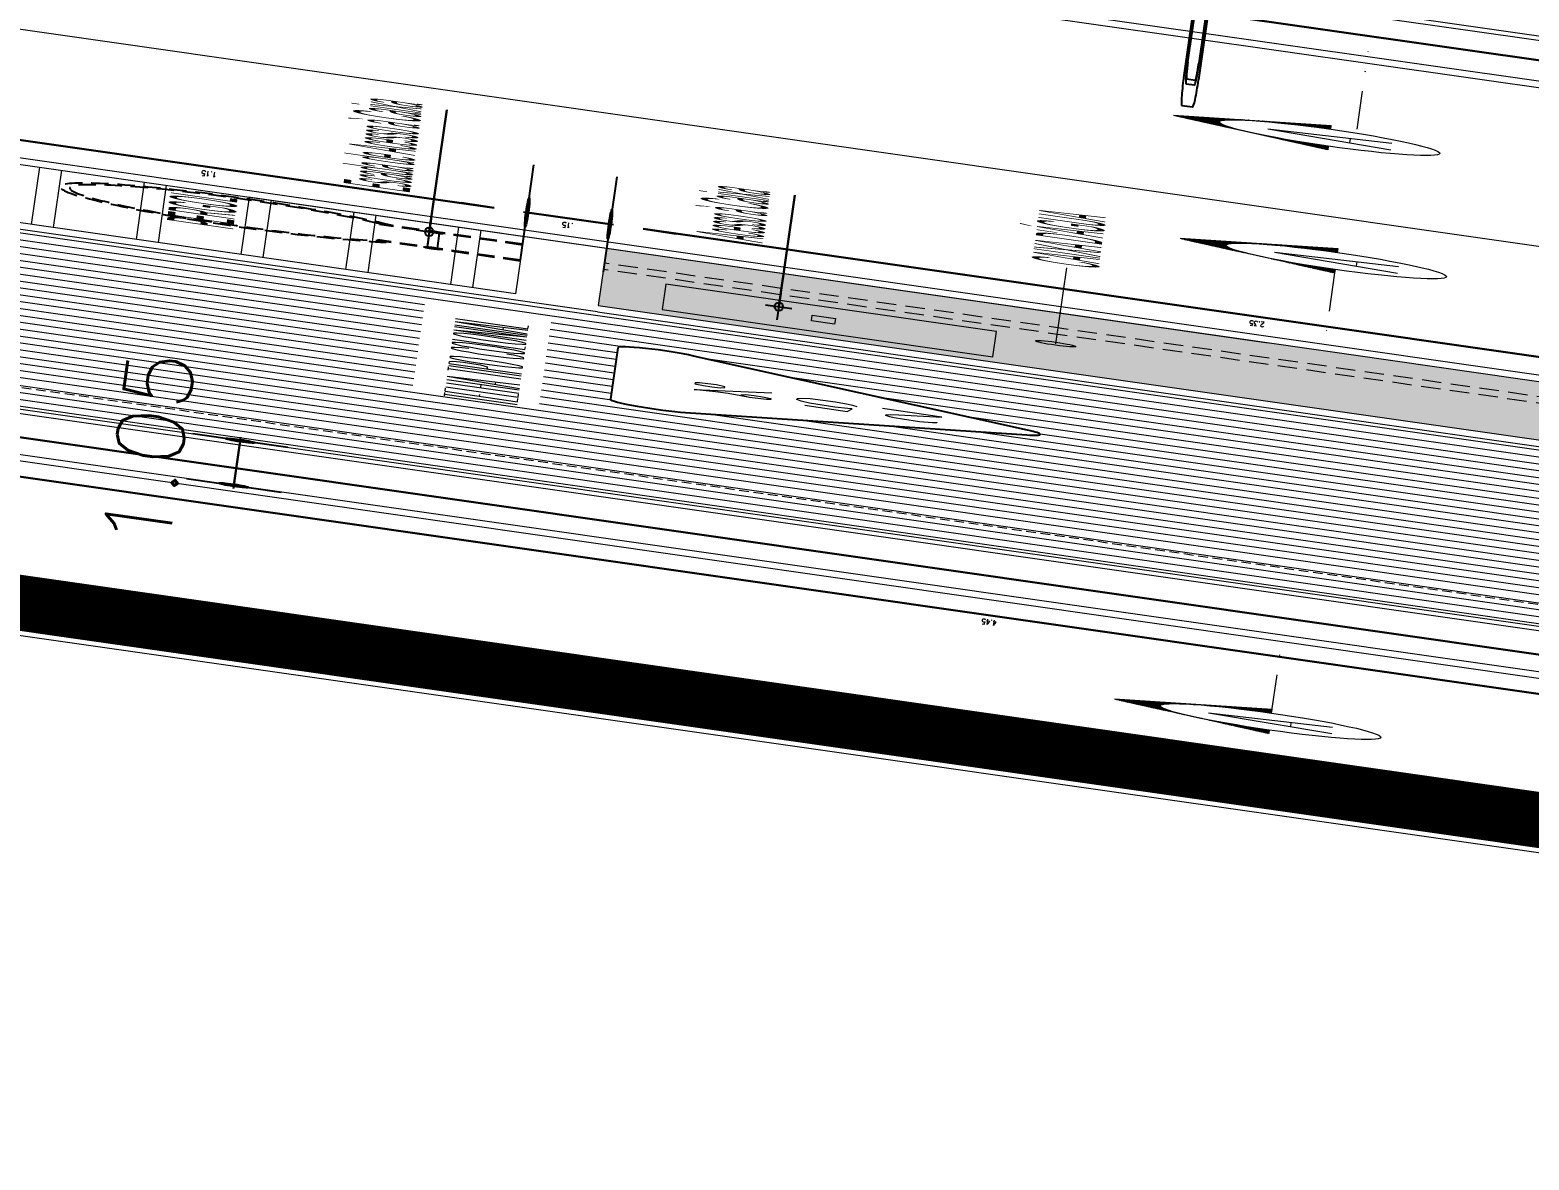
# Model space of a CAD drawing. Header units: millimetres. Extents: x -361192058 to 101130107379, y -14071650034 to 19218552450.
# Drawn here: x -135462.4 to -135302.6, y 40256.4 to 40376.8 of the extents above; entities that cross this region are included whole.
import ezdxf
from ezdxf.enums import TextEntityAlignment as Align

# ---------------------------------------------------------------- set-up
doc = ezdxf.new("R2010")
doc.units = ezdxf.units.MM
doc.header["$LTSCALE"] = 0.5
for name, pattern in [('DASHDOT', [1, 0.5, -0.25, 0, -0.25]), ('HIDDEN', [0.375, 0.25, -0.125]), ('HIDDEN2', [0.1875, 0.125, -0.0625])]:
    doc.linetypes.add(name, pattern=pattern)
for name, color, linetype in [('02', 2, 'Continuous'), ('08', 8, 'Continuous'), ('3', 3, 'Continuous'), ('DIVERSOS', 4, 'Continuous'), ('ESQUADRIAS', 3, 'Continuous'), ('HATCH', 8, 'Continuous'), ('LINHAS PROJEÇÃO', 1, 'DASHDOT'), ('MOBIL-I', 251, 'Continuous'), ('parede', 2, 'Continuous'), ('PISO', 8, 'Continuous'), ('projeção 02', 7, 'HIDDEN2'), ('Símbolos_Gráficos', 1, 'Continuous'), ('texto pequeno', 3, 'Continuous'), ('TEXTO2', 3, 'Continuous')]:
    doc.layers.add(name, color=color, linetype=linetype)
doc.styles.add('ADITIVOCAD', font='ROMANS.shx')
doc.styles.add('r140', font='romans.shx')
doc.styles.add('SANSSERIF', font='sas_____.pfb', dxfattribs={"height": 1})
doc.styles.get("Standard").update_dxf_attribs({"font": 'txt.shx', "height": 0.12})
doc.dimstyles.new('ESCALA50', dxfattribs={"dimtxt": 0.1, "dimasz": 0.06, "dimexe": 0.18, "dimexo": 0.06, "dimgap": 0.1, "dimtad": 1, "dimzin": 4, "dimdsep": 46, "dimtxsty": 'Standard', "dimblk1": 'BOLA', "dimblk2": 'BOLA', "dimsah": 1, "dimcen": -0.06, "dimse1": 1, "dimse2": 1, "dimclrd": 7, "dimclrt": 3, "dimadec": 0, "dimazin": 0, "dimtfac": 1, "dimtix": 1, "dimtmove": 0, "dimatfit": 3, "dimldrblk": 'BOLA', "dimfxl": 0, "dimtolj": 1, "dimtzin": 4, "dimarcsym": 0})

# ---------------------------------------------------------------- blocks, each defined once
blk = doc.blocks.new('ADC_VASO_02')
blk.add_lwpolyline([(-0.175, 0.15), (-0.175, 0.6, -0.414214), (-0.125, 0.65), (0.125, 0.65, -0.414214), (0.175, 0.6), (0.175, 0.1496)], format="xyb")
for points in [[(0.1388, 0.2754, -0.414214), (0.0988, 0.2354), (-0.0948, 0.2354, -0.414214), (-0.1348, 0.2754), (-0.1348, 0.5704, -0.414214), (-0.0948, 0.6104), (0.0988, 0.6104, -0.414214), (0.1388, 0.5704)], [(0.1303, 0.2754, -0.414214), (0.0988, 0.2439), (-0.0948, 0.2439, -0.414214), (-0.1263, 0.2754), (-0.1263, 0.5704, -0.414214), (-0.0948, 0.6019), (0.0988, 0.6019, -0.414214), (0.1303, 0.5704)], [(-0.17, 0.15, 0.414214), (-0.2, 0.12), (-0.2, 0), (0.2, 0), (0.2, 0.12, 0.414214), (0.17, 0.15)], [(-0.17, 0.14, 0.414214), (-0.19, 0.12), (-0.19, 0.01), (0.19, 0.01), (0.19, 0.12, 0.414214), (0.17, 0.14)]]:
    blk.add_lwpolyline(points, format="xyb", close=True)
blk.add_lwpolyline([(0.0363, 0.2439), (0.0363, 0.3375), (-0.0344, 0.3375), (-0.0344, 0.2439)])
blk.add_arc((0.0009, 0.3215), 0.0388, 24.3951, 155.6049)
blk = doc.blocks.new('ADC_SETA3')
blk.add_lwpolyline([(-0.3034, 0), (0.3034, 0, 0.668179), (0.3317, 0.0683), (0.0283, 0.3746, 0.414214), (-0.0283, 0.3746), (-0.3317, 0.0683, 0.668179), (-0.3034, 0), (-0.3034, 0)], format="xyb")
blk = doc.blocks.new('BOLA')
for p, q in [((0, -1.435), (0, 1.435)), ((-1.435, 0), (1.435, 0))]:
    blk.add_line(p, q)
blk.add_circle((0, 0), 0.452)
blk = doc.blocks.new('*D809')
at = {"layer": 'Defpoints', "color": 0, "transparency": 16777216}
for p in [(3908.7717, 2436.488), (3909.838, 2436.488), (3909.838, 2430.338)]:
    blk.add_point(p, dxfattribs=at)
at = {"layer": 'DIVERSOS', "color": 7, "lineweight": -2, "transparency": 16777216}
blk.add_line((3908.7717, 2430.398), (3908.7717, 2436.428), dxfattribs=at)
at = {"layer": 'DIVERSOS', "color": 7, "lineweight": -2, "transparency": 16777216, "xscale": 0.06, "yscale": 0.06, "zscale": 0.06}
for p, rotation in [((3908.7717, 2436.488), 90), ((3908.7717, 2430.338), 270)]:
    blk.add_blockref('BOLA', p, dxfattribs=dict(at, rotation=rotation))
at = {"layer": 'DIVERSOS', "color": 3, "lineweight": 18, "transparency": 16777216, "insert": (3908.6117, 2433.413), "char_height": 0.12, "attachment_point": 5, "rotation": 90}
blk.add_mtext('\\A1;6.15', dxfattribs=at)
blk = doc.blocks.new('*D775')
at = {"layer": 'Defpoints', "color": 0, "transparency": 16777216}
for p in [(3894.6616, 2433.2899), (3894.6616, 2433.2899), (3895.7116, 2433.2899)]:
    blk.add_point(p, dxfattribs=at)
at = {"layer": 'DIVERSOS', "color": 7, "lineweight": -2, "transparency": 16777216}
blk.add_line((3895.6516, 2433.2899), (3894.7216, 2433.2899), dxfattribs=at)
at = {"layer": 'DIVERSOS', "color": 7, "lineweight": -2, "transparency": 16777216, "xscale": 0.06, "yscale": 0.06, "zscale": 0.06, "rotation": 180}
blk.add_blockref('BOLA', (3894.6616, 2433.2899), dxfattribs=at)
at = {"layer": 'DIVERSOS', "color": 7, "lineweight": -2, "transparency": 16777216, "xscale": 0.06, "yscale": 0.06, "zscale": 0.06}
blk.add_blockref('BOLA', (3895.7116, 2433.2899), dxfattribs=at)
at = {"layer": 'DIVERSOS', "color": 3, "lineweight": 18, "transparency": 16777216, "insert": (3895.1866, 2433.4499), "char_height": 0.12, "attachment_point": 5}
blk.add_mtext('\\A1;1.05', dxfattribs=at)
blk = doc.blocks.new('*D819')
at = {"layer": 'Defpoints', "color": 0, "transparency": 16777216}
for p in [(3901.3616, 2432.688), (3901.9251, 2432.688), (3901.3616, 2430.338)]:
    blk.add_point(p, dxfattribs=at)
at = {"layer": 'DIVERSOS', "color": 7, "lineweight": -2, "transparency": 16777216}
blk.add_line((3901.9251, 2430.398), (3901.9251, 2432.628), dxfattribs=at)
at = {"layer": 'DIVERSOS', "color": 7, "lineweight": -2, "transparency": 16777216, "xscale": 0.06, "yscale": 0.06, "zscale": 0.06}
for p, rotation in [((3901.9251, 2432.688), 90), ((3901.9251, 2430.338), 270)]:
    blk.add_blockref('BOLA', p, dxfattribs=dict(at, rotation=rotation))
at = {"layer": 'DIVERSOS', "color": 3, "lineweight": 18, "transparency": 16777216, "insert": (3901.7651, 2431.513), "char_height": 0.12, "attachment_point": 5, "rotation": 90}
blk.add_mtext('\\A1;2.35', dxfattribs=at)
blk = doc.blocks.new('*D820')
at = {"layer": 'Defpoints', "color": 0, "transparency": 16777216}
for p in [(3901.3616, 2432.838), (3901.9251, 2432.838), (3901.3616, 2432.688)]:
    blk.add_point(p, dxfattribs=at)
at = {"layer": 'DIVERSOS', "color": 7, "lineweight": -2, "transparency": 16777216}
for p, q in [((3901.9251, 2432.898), (3901.9251, 2432.958)), ((3901.9251, 2432.688), (3901.9251, 2432.838)), ((3901.9251, 2432.628), (3901.9251, 2432.568))]:
    blk.add_line(p, q, dxfattribs=at)
at = {"layer": 'DIVERSOS', "color": 7, "lineweight": -2, "transparency": 16777216, "xscale": 0.06, "yscale": 0.06, "zscale": 0.06}
for p, rotation in [((3901.9251, 2432.838), 270), ((3901.9251, 2432.688), 90)]:
    blk.add_blockref('BOLA', p, dxfattribs=dict(at, rotation=rotation))
at = {"layer": 'DIVERSOS', "color": 3, "lineweight": 18, "transparency": 16777216, "insert": (3901.7651, 2432.763), "char_height": 0.12, "attachment_point": 5, "rotation": 90}
blk.add_mtext('\\A1;.15', dxfattribs=at)
blk = doc.blocks.new('*D821')
at = {"layer": 'Defpoints', "color": 0, "transparency": 16777216}
for p in [(3901.3616, 2433.988), (3901.9251, 2433.988), (3901.3616, 2432.838)]:
    blk.add_point(p, dxfattribs=at)
at = {"layer": 'DIVERSOS', "color": 7, "lineweight": -2, "transparency": 16777216}
blk.add_line((3901.9251, 2432.898), (3901.9251, 2433.928), dxfattribs=at)
at = {"layer": 'DIVERSOS', "color": 7, "lineweight": -2, "transparency": 16777216, "xscale": 0.06, "yscale": 0.06, "zscale": 0.06}
for p, rotation in [((3901.9251, 2433.988), 90), ((3901.9251, 2432.838), 270)]:
    blk.add_blockref('BOLA', p, dxfattribs=dict(at, rotation=rotation))
at = {"layer": 'DIVERSOS', "color": 3, "lineweight": 18, "transparency": 16777216, "insert": (3901.7651, 2433.413), "char_height": 0.12, "attachment_point": 5, "rotation": 90}
blk.add_mtext('\\A1;1.15', dxfattribs=at)
blk = doc.blocks.new('*D828')
at = {"layer": 'Defpoints', "color": 0, "transparency": 16777216}
for p in [(3894.1564, 2434.138), (3895.7728, 2434.138), (3895.7116, 2429.688)]:
    blk.add_point(p, dxfattribs=at)
at = {"layer": 'DIVERSOS', "color": 7, "lineweight": -2, "transparency": 16777216}
blk.add_line((3894.1564, 2429.748), (3894.1564, 2434.078), dxfattribs=at)
at = {"layer": 'DIVERSOS', "color": 7, "lineweight": -2, "transparency": 16777216, "xscale": 0.06, "yscale": 0.06, "zscale": 0.06}
for p, rotation in [((3894.1564, 2434.138), 90), ((3894.1564, 2429.688), 270)]:
    blk.add_blockref('BOLA', p, dxfattribs=dict(at, rotation=rotation))
at = {"layer": 'DIVERSOS', "color": 3, "lineweight": 18, "transparency": 16777216, "insert": (3893.9964, 2431.913), "char_height": 0.12, "attachment_point": 5, "rotation": 90}
blk.add_mtext('\\A1;4.45', dxfattribs=at)
blk = doc.blocks.new('*D829')
at = {"layer": 'Defpoints', "color": 0, "transparency": 16777216}
for p in [(3895.7116, 2435.988), (3894.6616, 2419.838), (3895.0576, 2419.838)]:
    blk.add_point(p, dxfattribs=at)
at = {"layer": 'DIVERSOS', "color": 7, "lineweight": -2, "transparency": 16777216}
blk.add_line((3895.0576, 2435.928), (3895.0576, 2419.898), dxfattribs=at)
at = {"layer": 'DIVERSOS', "color": 7, "lineweight": -2, "transparency": 16777216, "xscale": 0.06, "yscale": 0.06, "zscale": 0.06}
for p, rotation in [((3895.0576, 2435.988), 90), ((3895.0576, 2419.838), 270)]:
    blk.add_blockref('BOLA', p, dxfattribs=dict(at, rotation=rotation))
at = {"layer": 'DIVERSOS', "color": 3, "lineweight": 18, "transparency": 16777216, "insert": (3894.8976, 2427.913), "char_height": 0.12, "attachment_point": 5, "rotation": 90}
blk.add_mtext('\\A1;16.15', dxfattribs=at)
blk = doc.blocks.new('ESCADA')
at = {"layer": '08', "linetype": 'HIDDEN'}
for p, q in [((-0.22, 0.91), (-0.22, 0.6222)), ((-0.2, 0.91), (-0.2, 0.6222)), ((0.2, 0.91), (0.2, 0.6222)), ((0.22, 0.91), (0.22, 0.6222)), ((-0.2, 0.7422), (0.2, 0.7422)), ((-0.2, 0.7222), (0.2, 0.7222)), ((-0.22, 0.6222), (-0.2, 0.6222)), ((0.2, 0.6222), (0.22, 0.6222))]:
    blk.add_line(p, q, dxfattribs=at)
for points in [[(-0.21, 0.7222, 1), (-0.21, 0.7422, 1)], [(0.21, 0.7222, -1), (0.21, 0.7422, -1)]]:
    blk.add_lwpolyline(points, format="xyb", close=True, dxfattribs=at)
for centre in [(-0.21, 0.7322), (0.21, 0.7322)]:
    blk.add_circle(centre, 0.0175, dxfattribs=at)
for radius, start, end in [(0.37, 126.4837, 53.5163), (0.35, 128.9448, 51.0552)]:
    blk.add_arc((0, 0.35), radius, start, end, dxfattribs=at)
blk = doc.blocks.new('APROVADO QUADRA 21.2 MBVII')
at = {"layer": 'DIVERSOS', "lineweight": 18}
h = blk.add_hatch(dxfattribs=at)
h.set_pattern_fill('AR-CONC', color=251, scale=0.002, style=0)
h.set_pattern_definition([(50, (2530.25835, 1134.428), (0.36436934, -0.03187817), [0.0381, -0.4191]), (355, (2530.25835, 1134.428), (-0.07048565, 0.382113286), [0.03048, -0.33528]), (100.451, (2530.2887, 1134.42535), (0.293885003, 0.350233376), [0.03238, -0.35618]), (46.1842, (2530.25835, 1134.5296), (0.54215808, -0.08408466), [0.05715, -0.62865]), (96.6356, (2530.30353, 1134.5226), (0.47480847, 0.49485111), [0.04857, -0.53427]), (351.184, (2530.25835, 1134.5296), (0.47480921, 0.49485024), [0.04572, -0.50292]), (21, (2530.30915, 1134.5042), (0.30322976, -0.204531037), [0.0381, -0.4191]), (326, (2530.30915, 1134.5042), (0.12360406, 0.36837593), [0.03048, -0.33528]), (71.4514, (2530.33442, 1134.48716), (0.42683298, 0.163845715), [0.03238, -0.35618]), (37.5, (2530.25835, 1134.42801), (0.0061772065, 0.169110078), [0, -0.331216, 0, -0.34036, 0, -0.33655]), (7.5, (2530.25835, 1134.428), (0.133639325, 0.20036115), [0, -0.194056, 0, -0.323596, 0, -0.12827]), (327.5, (2530.14507, 1134.42801), (0.27118119, -0.011457488), [0, -0.127, 0, -0.39624, 0, -0.52578]), (317.5, (2530.09427, 1134.428), (0.296258363, 0.050852982), [0, -0.1651, 0, -0.263144, 0, -0.37338])])
h.paths.add_polyline_path([(3901.3616, 2432.688), (3901.3616, 2430.338), (3900.0116, 2430.338), (3900.0116, 2432.688)])
edge = h.paths.add_edge_path(flags=17)
edge.add_line((3901.3616, 2432.688), (3901.1366, 2432.688))
at = {"layer": 'HATCH', "lineweight": 18}
h = blk.add_hatch(dxfattribs=at)
h.set_pattern_fill('ANSI31', color=256, scale=0.0032, angle=360, style=0)
h.set_pattern_definition([(45, (3906.013696, 2431.714342), (-0.0071842, 0.0071842), [])])
h.paths.add_polyline_path([(3906.4382, 2431.5729), (3906.2967, 2431.7143), (3906.1552, 2431.5729, -0.414214)])
h.paths.add_polyline_path([(3906.5797, 2431.4314), (3906.4382, 2431.5729, -0.198912), (3906.4968, 2431.4314)])
h.paths.add_polyline_path([(3906.1552, 2431.5729), (3906.0137, 2431.4314), (3906.0966, 2431.4314, -0.198912)])
h = blk.add_hatch(dxfattribs=at)
h.set_pattern_fill('ANSI31', color=256, scale=0.0032, angle=360, style=0)
h.set_pattern_definition([(45, (3892.347676, 2431.670941), (-0.0071842, 0.0071842), [])])
h.paths.add_polyline_path([(3892.7721, 2431.5294), (3892.6307, 2431.6709), (3892.4892, 2431.5294, -0.414214)])
h.paths.add_polyline_path([(3892.9136, 2431.388), (3892.7721, 2431.5294, -0.198912), (3892.8308, 2431.388)])
h.paths.add_polyline_path([(3892.4892, 2431.5294), (3892.3477, 2431.388), (3892.4306, 2431.388, -0.198912)])
h = blk.add_hatch(dxfattribs=at)
h.set_pattern_fill('ANSI31', color=256, scale=0.0032, angle=360, style=0)
h.set_pattern_definition([(45, (3903.191371, 2431.670941), (-0.0071842, 0.0071842), [])])
h.paths.add_polyline_path([(3903.6158, 2431.5294), (3903.4744, 2431.6709), (3903.3329, 2431.5294, -0.414214)])
h.paths.add_polyline_path([(3903.7573, 2431.388), (3903.6158, 2431.5294, -0.198912), (3903.6745, 2431.388)])
h.paths.add_polyline_path([(3903.3329, 2431.5294), (3903.1914, 2431.388), (3903.2743, 2431.388, -0.198912)])
at = {"layer": '02', "lineweight": 18}
for points in [[(3890.495, 2402.8351), (3951.695, 2402.8351), (3951.695, 2447.3851), (3890.495, 2447.3851)], [(3918.3192, 2446.6633), (3904.4806, 2446.6633), (3904.4806, 2412.8464), (3918.3192, 2412.8464)], [(3891.245, 2446.6351), (3904.4806, 2446.6351), (3904.4806, 2412.8464), (3891.245, 2412.8464)]]:
    blk.add_lwpolyline(points, close=True, dxfattribs=at)
at = {"layer": '02', "lineweight": 18, "const_width": 0.1}
blk.add_lwpolyline([(3891.245, 2403.5851), (3950.945, 2403.5851), (3950.945, 2446.6351), (3891.245, 2446.6351)], close=True, dxfattribs=at)
at = {"layer": 'DIVERSOS', "lineweight": 18}
for p, q in [((3894.5116, 2419.338), (3894.5116, 2441.938)), ((3894.6616, 2419.838), (3894.6616, 2441.938)), ((3900.0116, 2433.7155), (3901.3616, 2433.7155)), ((3900.0116, 2433.6755), (3901.3616, 2433.6755)), ((3900.0116, 2433.5255), (3901.3616, 2433.5255)), ((3900.0116, 2433.4855), (3901.3616, 2433.4855)), ((3900.0116, 2433.3355), (3901.3616, 2433.3355)), ((3900.0116, 2433.2955), (3901.3616, 2433.2955)), ((3900.0116, 2433.1455), (3901.3616, 2433.1455)), ((3900.0116, 2433.1055), (3901.3616, 2433.1055)), ((3900.0116, 2432.9555), (3901.3616, 2432.9555)), ((3900.0116, 2432.9155), (3901.3616, 2432.9155))]:
    blk.add_line(p, q, dxfattribs=at)
blk.add_lwpolyline([(3900.3639, 2432.3055), (3900.4958, 2432.3055), (3900.4958, 2432.2634), (3900.3639, 2432.2634)], close=True, dxfattribs=at)
at = {"layer": 'ESQUADRIAS', "color": 3, "lineweight": 18}
blk.add_line((3901.5116, 2441.938), (3901.5116, 2426.938), dxfattribs=at)
at = {"layer": 'ESQUADRIAS', "lineweight": 18}
for p, q in [((3895.7116, 2435.988), (3895.7116, 2429.688)), ((3899.8616, 2432.688), (3899.8616, 2434.138)), ((3900.0116, 2432.838), (3900.0116, 2433.988)), ((3901.3616, 2433.988), (3901.3616, 2431.338)), ((3901.3616, 2433.338), (3901.3616, 2431.488)), ((3901.3616, 2433.338), (3901.3616, 2431.488)), ((3901.3616, 2432.838), (3900.0116, 2432.838)), ((3901.3616, 2432.838), (3901.1366, 2432.838)), ((3899.8616, 2432.688), (3899.8616, 2430.188)), ((3901.3616, 2432.688), (3900.0116, 2432.688)), ((3900.0116, 2432.688), (3900.0116, 2430.338)), ((3901.3616, 2431.338), (3901.3616, 2427.638))]:
    blk.add_line(p, q, dxfattribs=at)
blk.add_lwpolyline([(3900.1298, 2431.9737), (3900.7298, 2431.9737), (3900.7298, 2432.5737), (3900.1298, 2432.5737)], close=True, dxfattribs=at)
at = {"layer": 'HATCH', "lineweight": 18}
for p, q in [((3896.4403, 2429.688), (3896.4403, 2441.688)), ((3896.5991, 2429.688), (3896.5991, 2441.688)), ((3896.7578, 2429.688), (3896.7578, 2441.688)), ((3896.9166, 2429.688), (3896.9166, 2441.688)), ((3897.0753, 2429.688), (3897.0753, 2441.688)), ((3897.2341, 2429.688), (3897.2341, 2441.688)), ((3897.3928, 2429.688), (3897.3928, 2441.688)), ((3895.7728, 2429.688), (3895.7728, 2440.538)), ((3895.9316, 2429.688), (3895.9316, 2440.538)), ((3896.0903, 2429.688), (3896.0903, 2440.538)), ((3896.2491, 2429.688), (3896.2491, 2440.538)), ((3897.5516, 2432.9971), (3897.5516, 2436.8722)), ((3897.7103, 2432.9971), (3897.7103, 2436.8722)), ((3897.8691, 2432.9971), (3897.8691, 2436.8722)), ((3898.0278, 2432.9971), (3898.0278, 2436.8722)), ((3895.6116, 2435.988), (3895.6116, 2429.588)), ((3898.9803, 2432.9971), (3898.9803, 2435.9424)), ((3899.1391, 2432.9971), (3899.1391, 2435.9424)), ((3899.2978, 2432.9971), (3899.2978, 2435.9424)), ((3899.4566, 2432.9971), (3899.4566, 2435.9424)), ((3899.6153, 2432.4836), (3899.6153, 2435.9424)), ((3899.7741, 2432.4836), (3899.7741, 2435.9424)), ((3898.1866, 2432.9971), (3898.1866, 2435.038)), ((3898.3453, 2432.9971), (3898.3453, 2435.038)), ((3898.5041, 2432.9971), (3898.5041, 2435.038)), ((3898.6628, 2432.9971), (3898.6628, 2435.038)), ((3898.8216, 2432.9971), (3898.8216, 2435.038)), ((3897.5516, 2429.688), (3897.5516, 2432.7674)), ((3897.7103, 2429.688), (3897.7103, 2432.7674)), ((3897.8691, 2432.6399), (3897.8691, 2432.7674)), ((3898.0278, 2432.6426), (3898.0278, 2432.7674)), ((3898.1866, 2432.6426), (3898.1866, 2432.7674)), ((3898.3453, 2432.6426), (3898.3453, 2432.7674)), ((3898.5041, 2432.6426), (3898.5041, 2432.7674)), ((3898.6628, 2432.6426), (3898.6628, 2432.7674)), ((3898.8216, 2432.6426), (3898.8216, 2432.7674)), ((3898.9803, 2432.6426), (3898.9803, 2432.7674)), ((3899.1391, 2432.6342), (3899.1391, 2432.7674)), ((3899.2978, 2432.4836), (3899.2978, 2432.7674)), ((3899.4566, 2432.4836), (3899.4566, 2432.7674)), ((3899.1391, 2432.4836), (3899.1391, 2432.4849)), ((3899.1391, 2426.338), (3899.1391, 2432.4836)), ((3899.2978, 2426.338), (3899.2978, 2432.4836)), ((3899.4566, 2426.338), (3899.4566, 2432.4836)), ((3899.6153, 2426.338), (3899.6153, 2432.4836)), ((3899.7741, 2426.338), (3899.7741, 2432.4836)), ((3897.8691, 2426.338), (3897.8691, 2432.4697)), ((3898.9803, 2426.338), (3898.9803, 2432.3247)), ((3898.0278, 2426.338), (3898.0278, 2432.3094)), ((3898.8216, 2426.338), (3898.8216, 2432.1644)), ((3898.1866, 2426.338), (3898.1866, 2432.1491)), ((3898.6628, 2426.338), (3898.6628, 2432.0041)), ((3898.3453, 2426.338), (3898.3453, 2431.9889)), ((3898.5041, 2426.338), (3898.5041, 2431.8703)), ((3902.4242, 2431.8657), (3900.6393, 2431.8657))]:
    blk.add_line(p, q, dxfattribs=at)
blk.add_circle((3900.6393, 2431.8657), 0.0364, dxfattribs=at)
at = {"layer": 'LINHAS PROJEÇÃO', "lineweight": 18}
for p, q in [((3892.8318, 2431.388), (3894.6616, 2431.388)), ((3903.1914, 2431.388), (3901.3616, 2431.388)), ((3906.5807, 2431.3846), (3908.4105, 2431.3846))]:
    blk.add_line(p, q, dxfattribs=at)
at = {"layer": 'parede', "lineweight": 18}
for p, q in [((3908.138, 2419.338), (3908.138, 2444.338)), ((3908.288, 2419.838), (3908.288, 2437.288)), ((3901.3616, 2432.688), (3901.1366, 2432.688))]:
    blk.add_line(p, q, dxfattribs=at)
at = {"layer": 'PISO', "lineweight": 18}
for p, q in [((3909.338, 2436.488), (3909.338, 2429.688)), ((3909.238, 2435.888), (3909.238, 2429.588))]:
    blk.add_line(p, q, dxfattribs=at)
at = {"layer": 'projeção 02', "linetype": 'HIDDEN2', "lineweight": 18}
blk.add_line((3896.2116, 2430.188), (3896.2116, 2436.488), dxfattribs=at)
at = {"layer": 'projeção 02', "linetype": 'HIDDEN', "lineweight": 18}
for p, q in [((3900.8616, 2430.338), (3900.8616, 2432.688)), ((3901.0116, 2430.338), (3901.0116, 2432.688))]:
    blk.add_line(p, q, dxfattribs=at)
at = {"layer": 'Símbolos_Gráficos', "color": 3, "lineweight": 18}
for p, q in [((3906.0137, 2431.4314), (3906.2967, 2431.7143)), ((3906.5797, 2431.4314), (3906.2967, 2431.7143)), ((3892.3477, 2431.388), (3892.6307, 2431.6709)), ((3892.9136, 2431.388), (3892.6307, 2431.6709)), ((3903.1914, 2431.388), (3903.4744, 2431.6709)), ((3903.7573, 2431.388), (3903.4744, 2431.6709)), ((3906.0966, 2431.4314), (3906.0137, 2431.4314)), ((3906.4978, 2431.4314), (3906.5807, 2431.4314)), ((3892.4306, 2431.388), (3892.3477, 2431.388)), ((3892.8318, 2431.388), (3892.9146, 2431.388)), ((3903.2743, 2431.388), (3903.1914, 2431.388)), ((3903.6755, 2431.388), (3903.7583, 2431.388))]:
    blk.add_line(p, q, dxfattribs=at)
for centre in [(3906.2967, 2431.4314), (3892.6307, 2431.388), (3903.4744, 2431.388)]:
    blk.add_circle(centre, 0.2001, dxfattribs=at)
at = {"layer": '3', "lineweight": 18, "xscale": 0.9, "yscale": 0.9, "zscale": 0.9, "rotation": 180}
blk.add_blockref('ESCADA', (3900.9772, 2433.657), dxfattribs=at)
at = {"layer": 'DIVERSOS', "lineweight": 18, "xscale": 2, "yscale": 2, "zscale": 2, "rotation": 180}
blk.add_blockref('ADC_SETA3', (3898.4965, 2432.6426), dxfattribs=at)
at = {"layer": 'MOBIL-I', "lineweight": 18, "rotation": 90}
blk.add_blockref('ADC_VASO_02', (3914.988, 2431.6922), dxfattribs=at)
at = {"color": 0, "lineweight": 13, "flags": 8}
for p in [(4700.7247, 2280.1125), (4699.5738, 2277.8964), (4702.3546, 2276.195), (4703.6722, 2274.085), (4699.8445, 2272.2194), (4703.0488, 2270.137), (4703.0877, 2267.9803), (4700.6523, 2261.5216), (4700.7007, 2257.1593)]:
    blk.add_attdef('NIVEL', p, '', height=0.075, dxfattribs=at)
for rotation, width, p in [(90, 0.8, (4700.8205, 2275.7521)), (270, 0.6, (4703.8437, 2274.9021)), (90, 0.8, (4701.5575, 2268.5021)), (180, 0.6, (4651.1817, 2236.1931))]:
    blk.add_attdef('$PORTA', text='', height=0.09, rotation=rotation, dxfattribs=dict(at, width=width)).set_placement(p, align=Align.MIDDLE)
for p in [(4654.176, 2240.463), (4648.499, 2240.1923), (4637.8012, 2239.3845), (4633.4388, 2239.3361), (4656.3921, 2239.3121), (4652.4746, 2237.6822), (4646.4166, 2236.988), (4644.2598, 2236.9491), (4650.3646, 2236.3646)]:
    blk.add_attdef('NIVEL', p, '', height=0.075, rotation=270, dxfattribs=at)
at = {"color": 0, "lineweight": 13, "width": 0.8, "flags": 8}
for p in [(4652.0317, 2239.2163), (4644.7817, 2238.4793)]:
    blk.add_attdef('$PORTA', text='', height=0.09, dxfattribs=at).set_placement(p, align=Align.MIDDLE)
at = {"layer": 'LINHAS PROJEÇÃO', "lineweight": 18, "style": 'r140'}
for p in [(3906.2967, 2431.4314), (3892.6307, 2431.388), (3903.4744, 2431.388)]:
    blk.add_text('A', height=0.224, dxfattribs=at).set_placement(p, align=Align.MIDDLE)
at = {"layer": 'texto pequeno', "lineweight": 18, "style": 'SANSSERIF'}
for s, p in [('PERGOL', (3900.5511, 2433.3561)), ('Escada de Acesso à Caixa', (3901.9867, 2433.0518)), ('Acesso à Caixa', (3901.9867, 2432.4119)), ("CAIXA D'ÁGUA", (3902.4928, 2431.8086))]:
    blk.add_text(s, height=0.12, dxfattribs=at).set_placement(p)
at = {"layer": 'TEXTO2', "lineweight": 18, "ltscale": 0.4, "style": 'ADITIVOCAD'}
blk.add_text('TELHA TIPO COLONIAL', height=0.13122, dxfattribs=at).set_placement((3897.4139, 2432.8071))
blk.add_text('25%%%', height=0.18, rotation=90, dxfattribs=at).set_placement((3898.5702, 2432.0258))
at = {"layer": 'DIVERSOS', "lineweight": 18}
for base, p1, p2, picture, middle in [((3908.7717, 2436.488), (3909.838, 2430.338), (3909.838, 2436.488), '*D809', (3908.6117, 2433.413)), ((3895.0576, 2419.838), (3895.7116, 2435.988), (3894.6616, 2419.838), '*D829', (3894.8976, 2427.913)), ((3894.1564, 2434.138), (3895.7116, 2429.688), (3895.7728, 2434.138), '*D828', (3893.9964, 2431.913)), ((3901.9251, 2433.988), (3901.3616, 2432.838), (3901.3616, 2433.988), '*D821', (3901.7651, 2433.413)), ((3901.9251, 2432.838), (3901.3616, 2432.688), (3901.3616, 2432.838), '*D820', (3901.7651, 2432.763)), ((3901.9251, 2432.688), (3901.3616, 2430.338), (3901.3616, 2432.688), '*D819', (3901.7651, 2431.513))]:
    dim = blk.add_linear_dim(base=base, p1=p1, p2=p2, angle=90, dimstyle='ESCALA50', dxfattribs=at)
    dim.commit()
    dim.dimension.update_dxf_attribs({"geometry": picture, "text_midpoint": middle})
dim = blk.add_linear_dim(base=(3894.6616, 2433.2899), p1=(3895.7116, 2433.2899), p2=(3894.6616, 2433.2899), dimstyle='ESCALA50', dxfattribs=at)
dim.commit()
dim.dimension.update_dxf_attribs({"geometry": '*D775', "text_midpoint": (3895.1866, 2433.4499)})
at = {"lineweight": 18}
for points in [[(3901.1533, 2433.007), (3904.0274, 2433.007)], [(3900.5821, 2432.367), (3903.2038, 2432.367)]]:
    blk.add_leader(points, dimstyle='ESCALA50', override={"dimgap": 0.1, "dimtad": 0}, dxfattribs=at)

msp = doc.modelspace()

# ---------------------------------------------------------------- block references
at = {"layer": '02', "color": 0, "lineweight": 30, "xscale": -4.574818403918471, "yscale": -59.40450511825884, "zscale": 4.574818403918471, "rotation": 261.8606972171988}
msp.add_blockref('APROVADO QUADRA 21.2 MBVII', (5129.041, 2225.201), dxfattribs=at)

doc.saveas('drawing.dxf')
